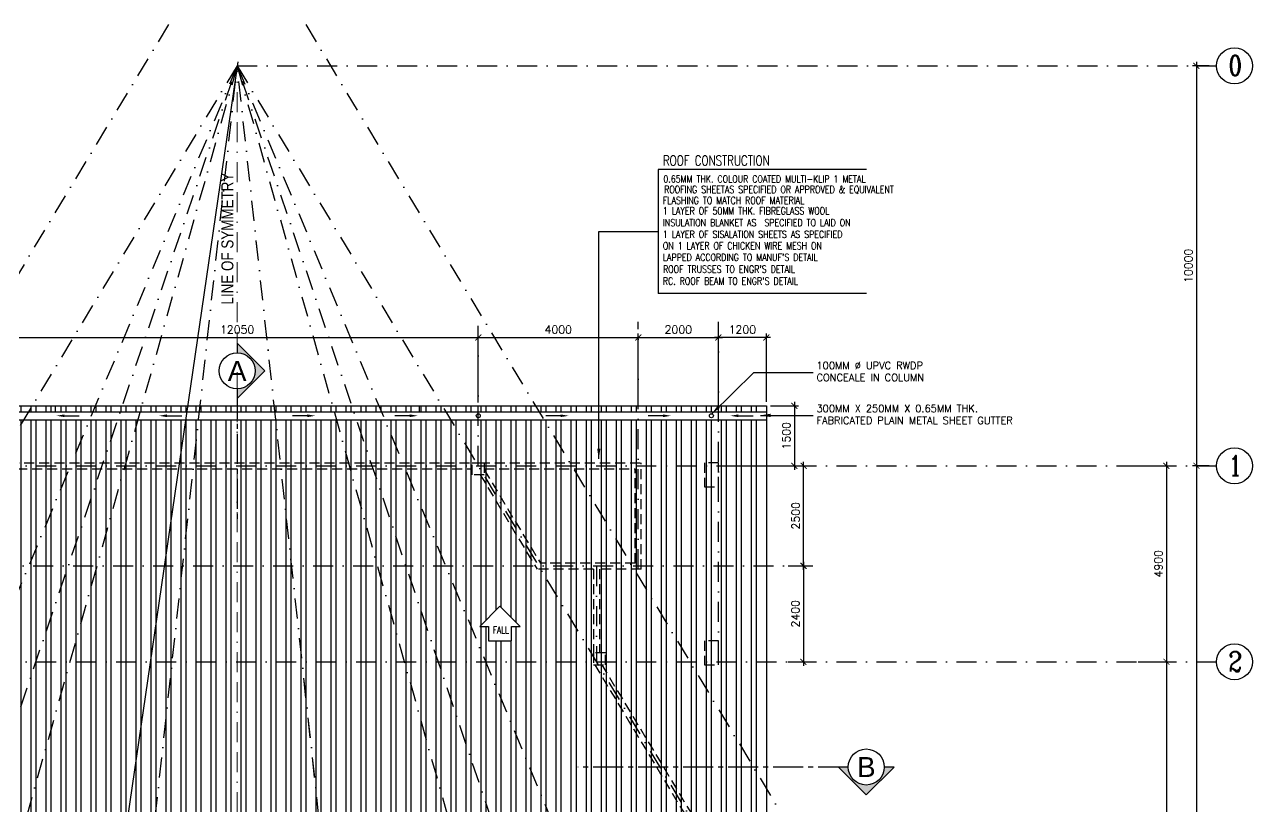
# Model space of a CAD drawing. Extents: x 2879167 to 2959690, y -882003 to -585933.
# Drawn here: x 2908919 to 2939605, y -605484 to -585933 of the extents above; entities that cross this region are included whole.
import ezdxf
from ezdxf.enums import TextEntityAlignment as Align

# ---------------------------------------------------------------- set-up
doc = ezdxf.new("R2010")
doc.units = 0
doc.header["$LTSCALE"] = 1000
doc.header["$MEASUREMENT"] = 0
doc.header["$PDMODE"] = 66
for name, pattern in [('BORDER', [1.75, 0.5, -0.25, 0.5, -0.25, 0, -0.25]), ('CENTER2', [1.125, 0.75, -0.125, 0.125, -0.125]), ('DASHDOT', [1, 0.5, -0.25, 0, -0.25]), ('HIDDEN', [0.375, 0.25, -0.125])]:
    doc.linetypes.add(name, pattern=pattern)
doc.layers.get('0').update_dxf_attribs({"linetype": 'CONTINUOUS'})
doc.layers.get('DEFPOINTS').update_dxf_attribs({"linetype": 'CONTINUOUS'})
for name, color, linetype in [('buildgLIne', 5, 'HIDDEN'), ('DIM', 5, 'CONTINUOUS'), ('GRID', 6, 'DASHDOT'), ('h-roof', 1, 'CONTINUOUS'), ('LINE', 7, 'CONTINUOUS'), ('ROOF', 7, 'CONTINUOUS'), ('RWDP', 5, 'CONTINUOUS'), ('SECTIONLINE', 4, 'CONTINUOUS'), ('SPEC', 7, 'CONTINUOUS'), ('TEXT', 7, 'CONTINUOUS')]:
    doc.layers.add(name, color=color, linetype=linetype)
doc.styles.add('1', font='ROMANC.SHX', dxfattribs={"width": 0.65, "height": 0.5})
doc.styles.add('ROMANS', font='romans.shx')
doc.styles.get("Standard").update_dxf_attribs({"font": 'Helv.shx'})
doc.dimstyles.get("Standard").update_dxf_attribs({"dimscale": 5, "dimtxt": 1, "dimasz": 2, "dimexe": 1, "dimexo": 1, "dimgap": 1, "dimtad": 0, "dimtih": 1, "dimtoh": 1, "dimdec": 4, "dimzin": 0, "dimdsep": 46, "dimtxsty": 'ROMANS', "dimcen": 1, "dimadec": 0, "dimazin": 0, "dimtfac": 1, "dimtdec": 4, "dimtofl": 0, "dimtmove": 0, "dimatfit": 3, "dimfxl": 0, "dimtolj": 1, "dimtzin": 0, "dimarcsym": 0})
doc.dimstyles.new('STANDARD$0', dxfattribs={"dimscale": 0, "dimtxt": 8, "dimasz": 6, "dimexe": 1, "dimexo": 1, "dimgap": 3, "dimtad": 1, "dimdec": 0, "dimlfac": -1, "dimrnd": 1, "dimzin": 0, "dimdsep": 46, "dimtxsty": 'Standard', "dimcen": 0, "dimclrd": 5, "dimclre": 250, "dimadec": 0, "dimazin": 0, "dimtfac": 1, "dimtdec": 4, "dimtofl": 0, "dimtmove": 0, "dimatfit": 3, "dimfxl": 0, "dimtolj": 1, "dimtzin": 0, "dimarcsym": 0})

# ---------------------------------------------------------------- blocks, each defined once
blk = doc.blocks.new('_ARCHTICK')
at = {"color": 0, "linetype": 'ByBlock', "const_width": 0.15}
blk.add_lwpolyline([(-0.5, -0.5), (0.5, 0.5)], dxfattribs=at)
blk = doc.blocks.new('*D158')
at = {"layer": 'DEFPOINTS', "color": 0}
for p in [(2938621, -586966), (2938205, -596966), (2938621, -596966)]:
    blk.add_point(p, dxfattribs=at)
at = {"layer": 'DIM', "color": 0}
for p, q in [((2938521, -586966), (2938105, -586966)), ((2938205, -586866), (2938205, -597066)), ((2938521, -596966), (2938105, -596966))]:
    blk.add_line(p, q, dxfattribs=at)
at = {"layer": 'DIM', "color": 0, "xscale": 150, "yscale": 150, "zscale": 150}
for p, rotation in [((2938205, -586966), 90), ((2938205, -596966), 270)]:
    blk.add_blockref('_ARCHTICK', p, dxfattribs=dict(at, rotation=rotation))
at = {"layer": 'DIM', "color": 7, "insert": (2938005, -591966), "char_height": 200, "attachment_point": 5, "rotation": 90, "style": 'ROMANS'}
blk.add_mtext('\\A1;10000', dxfattribs=at)
blk = doc.blocks.new('*D159')
at = {"layer": 'DEFPOINTS', "color": 0}
for p in [(2927902, -596966), (2928389, -596966), (2927902, -599466)]:
    blk.add_point(p, dxfattribs=at)
at = {"layer": 'DIM', "color": 0}
for p, q in [((2928002, -596966), (2928489, -596966)), ((2928389, -599566), (2928389, -596866)), ((2928002, -599466), (2928489, -599466))]:
    blk.add_line(p, q, dxfattribs=at)
at = {"layer": 'DIM', "color": 0, "xscale": 150, "yscale": 150, "zscale": 150}
for p, rotation in [((2928389, -596966), 90), ((2928389, -599466), 270)]:
    blk.add_blockref('_ARCHTICK', p, dxfattribs=dict(at, rotation=rotation))
at = {"layer": 'DIM', "color": 7, "insert": (2928189, -598216), "char_height": 200, "attachment_point": 5, "rotation": 90, "style": 'ROMANS'}
blk.add_mtext('\\A1;2500', dxfattribs=at)
blk = doc.blocks.new('*D160')
at = {"layer": 'DEFPOINTS', "color": 0}
for p in [(2927902, -599466), (2927902, -601866), (2928382, -601866)]:
    blk.add_point(p, dxfattribs=at)
at = {"layer": 'DIM', "color": 0}
for p, q in [((2928002, -599466), (2928482, -599466)), ((2928382, -599366), (2928382, -601966)), ((2928002, -601866), (2928482, -601866))]:
    blk.add_line(p, q, dxfattribs=at)
at = {"layer": 'DIM', "color": 0, "xscale": 150, "yscale": 150, "zscale": 150}
for p, rotation in [((2928382, -599466), 90), ((2928382, -601866), 270)]:
    blk.add_blockref('_ARCHTICK', p, dxfattribs=dict(at, rotation=rotation))
at = {"layer": 'DIM', "color": 7, "insert": (2928182, -600666), "char_height": 200, "attachment_point": 5, "rotation": 90, "style": 'ROMANS'}
blk.add_mtext('\\A1;2400', dxfattribs=at)
blk = doc.blocks.new('*D161')
at = {"layer": 'DEFPOINTS', "color": 0}
for p in [(2924257, -593760), (2920257, -595486), (2924257, -595486)]:
    blk.add_point(p, dxfattribs=at)
at = {"layer": 'DIM', "color": 0}
for p, q in [((2920157, -593760), (2924357, -593760)), ((2920257, -595386), (2920257, -593660)), ((2924257, -595386), (2924257, -593660))]:
    blk.add_line(p, q, dxfattribs=at)
at = {"layer": 'DIM', "color": 0, "xscale": 150, "yscale": 150, "zscale": 150, "rotation": 180}
blk.add_blockref('_ARCHTICK', (2920257, -593760), dxfattribs=at)
at = {"layer": 'DIM', "color": 0, "xscale": 150, "yscale": 150, "zscale": 150}
blk.add_blockref('_ARCHTICK', (2924257, -593760), dxfattribs=at)
at = {"layer": 'DIM', "color": 7, "insert": (2922257, -593560), "char_height": 200, "attachment_point": 5, "style": 'ROMANS'}
blk.add_mtext('\\A1;4000', dxfattribs=at)
blk = doc.blocks.new('*D162')
at = {"layer": 'DEFPOINTS', "color": 0}
for p in [(2936307, -596966), (2936645, -601866), (2937455, -601866)]:
    blk.add_point(p, dxfattribs=at)
at = {"layer": 'DIM', "color": 0}
for p, q in [((2936407, -596966), (2937555, -596966)), ((2937455, -596866), (2937455, -601966)), ((2936745, -601866), (2937555, -601866))]:
    blk.add_line(p, q, dxfattribs=at)
at = {"layer": 'DIM', "color": 0, "xscale": 150, "yscale": 150, "zscale": 150}
for p, rotation in [((2937455, -596966), 90), ((2937455, -601866), 270)]:
    blk.add_blockref('_ARCHTICK', p, dxfattribs=dict(at, rotation=rotation))
at = {"layer": 'DIM', "color": 7, "insert": (2937255, -599416), "char_height": 200, "attachment_point": 5, "rotation": 90, "style": 'ROMANS'}
blk.add_mtext('\\A1;4900', dxfattribs=at)
blk = doc.blocks.new('*D163')
at = {"layer": 'DEFPOINTS', "color": 0}
for p in [(2926257, -593760), (2924257, -595422), (2926257, -595522)]:
    blk.add_point(p, dxfattribs=at)
at = {"layer": 'DIM', "color": 0}
for p, q in [((2924157, -593760), (2926357, -593760)), ((2924257, -595322), (2924257, -593660)), ((2926257, -595422), (2926257, -593660))]:
    blk.add_line(p, q, dxfattribs=at)
at = {"layer": 'DIM', "color": 0, "xscale": 150, "yscale": 150, "zscale": 150, "rotation": 180}
blk.add_blockref('_ARCHTICK', (2924257, -593760), dxfattribs=at)
at = {"layer": 'DIM', "color": 0, "xscale": 150, "yscale": 150, "zscale": 150}
blk.add_blockref('_ARCHTICK', (2926257, -593760), dxfattribs=at)
at = {"layer": 'DIM', "color": 7, "insert": (2925257, -593560), "char_height": 200, "attachment_point": 5, "style": 'ROMANS'}
blk.add_mtext('\\A1;2000', dxfattribs=at)
blk = doc.blocks.new('*D166')
at = {"layer": 'DEFPOINTS', "color": 0}
for p in [(2908205, -593760), (2920257, -593760), (2920257, -593760)]:
    blk.add_point(p, dxfattribs=at)
at = {"layer": 'DIM', "color": 0}
blk.add_line((2908105, -593760), (2920357, -593760), dxfattribs=at)
at = {"layer": 'DIM', "color": 0, "xscale": 150, "yscale": 150, "zscale": 150, "rotation": 180}
blk.add_blockref('_ARCHTICK', (2908205, -593760), dxfattribs=at)
at = {"layer": 'DIM', "color": 0, "xscale": 150, "yscale": 150, "zscale": 150}
blk.add_blockref('_ARCHTICK', (2920257, -593760), dxfattribs=at)
at = {"layer": 'DIM', "color": 7, "insert": (2914231, -593560), "char_height": 200, "attachment_point": 5, "style": 'ROMANS'}
blk.add_mtext('\\A1;12050', dxfattribs=at)
blk = doc.blocks.new('*D167')
at = {"layer": 'DEFPOINTS', "color": 0}
for p in [(2936645, -601866), (2936645, -613717), (2937455, -613717)]:
    blk.add_point(p, dxfattribs=at)
at = {"layer": 'DIM', "color": 0}
for p, q in [((2936745, -601866), (2937555, -601866)), ((2937455, -601766), (2937455, -613817)), ((2936745, -613717), (2937555, -613717))]:
    blk.add_line(p, q, dxfattribs=at)
at = {"layer": 'DIM', "color": 0, "xscale": 150, "yscale": 150, "zscale": 150}
for p, rotation in [((2937455, -601866), 90), ((2937455, -613717), 270)]:
    blk.add_blockref('_ARCHTICK', p, dxfattribs=dict(at, rotation=rotation))
at = {"layer": 'DIM', "color": 7, "insert": (2937255, -607791), "char_height": 200, "attachment_point": 5, "rotation": 90, "style": 'ROMANS'}
blk.add_mtext('\\A1;11850', dxfattribs=at)
blk = doc.blocks.new('*D176')
at = {"layer": 'DEFPOINTS', "color": 0}
for p in [(2914231, -586966), (2914231, -586966), (2910578, -620514), (2917884, -620514), (2912983, -621473)]:
    blk.add_point(p, dxfattribs=at)
at = {"layer": 'DIM'}
for p, q in [((2910567, -620614), (2910482, -621392)), ((2917895, -620614), (2917980, -621392))]:
    blk.add_line(p, q, dxfattribs=at)
blk.add_arc((2914231, -586966), 34530, 263.7854, 276.2146, dxfattribs=at)
at = {"layer": 'DIM', "xscale": 200, "yscale": 200, "zscale": 200}
for p, rotation in [((2910493, -621292), 173.7854098226174), ((2917969, -621292), 6.214590176150291)]:
    blk.add_blockref('_ARCHTICK', p, dxfattribs=dict(at, rotation=rotation))
at = {"layer": 'DIM', "color": 7, "insert": (2914231, -621276), "char_height": 200, "attachment_point": 5, "style": 'ROMANS'}
blk.add_mtext('\\A1;12°25\'45"', dxfattribs=at)
blk = doc.blocks.new('*D177')
at = {"layer": 'DEFPOINTS', "color": 0}
for p in [(2914231, -586966), (2914231, -586966), (2924967, -618785), (2917884, -620514), (2920442, -620949)]:
    blk.add_point(p, dxfattribs=at)
at = {"layer": 'DIM'}
for p, q in [((2924999, -618880), (2925307, -619794)), ((2917895, -620614), (2917982, -621408))]:
    blk.add_line(p, q, dxfattribs=at)
blk.add_arc((2914231, -586966), 34546, 276.2146, 288.6438, dxfattribs=at)
at = {"layer": 'DIM', "xscale": 200, "yscale": 200, "zscale": 200}
for p, rotation in [((2925275, -619699), 18.64377093083684), ((2917971, -621309), 186.2145905017483)]:
    blk.add_blockref('_ARCHTICK', p, dxfattribs=dict(at, rotation=rotation))
at = {"layer": 'DIM', "color": 7, "insert": (2921620, -620488), "char_height": 200, "attachment_point": 5, "rotation": 12.4292, "style": 'ROMANS'}
blk.add_mtext('\\A1;12°25\'45"', dxfattribs=at)
blk = doc.blocks.new('*D178')
at = {"layer": 'DEFPOINTS', "color": 0}
for p in [(2914231, -586966), (2914231, -586966), (2931679, -615920), (2924967, -618785), (2927606, -618803)]:
    blk.add_point(p, dxfattribs=at)
at = {"layer": 'DIM'}
for p, q in [((2931731, -616006), (2932106, -616628)), ((2924999, -618880), (2925302, -619780))]:
    blk.add_line(p, q, dxfattribs=at)
blk.add_arc((2914231, -586966), 34532, 288.6438, 301.073, dxfattribs=at)
at = {"layer": 'DIM', "xscale": 200, "yscale": 200, "zscale": 200}
for p, rotation in [((2932054, -616543), 31.07295125743982), ((2925270, -619686), 198.6437709308354)]:
    blk.add_blockref('_ARCHTICK', p, dxfattribs=dict(at, rotation=rotation))
at = {"layer": 'DIM', "color": 7, "insert": (2928656, -618100), "char_height": 200, "attachment_point": 5, "rotation": 24.8584, "style": 'ROMANS'}
blk.add_mtext('\\A1;12°25\'45"', dxfattribs=at)
blk = doc.blocks.new('*D179')
at = {"layer": 'DEFPOINTS', "color": 0}
for p in [(2914231, -586966), (2914231, -586966), (2903496, -618785), (2905581, -620411), (2910578, -620514)]:
    blk.add_point(p, dxfattribs=at)
at = {"layer": 'DIM'}
for p, q in [((2903464, -618880), (2903155, -619794)), ((2910567, -620614), (2910481, -621408))]:
    blk.add_line(p, q, dxfattribs=at)
blk.add_arc((2914231, -586966), 34546, 251.3562, 263.7854, dxfattribs=at)
at = {"layer": 'DIM', "xscale": 200, "yscale": 200, "zscale": 200}
for p, rotation in [((2903187, -619699), 161.3562291409189), ((2910491, -621309), 353.7854095700073)]:
    blk.add_blockref('_ARCHTICK', p, dxfattribs=dict(at, rotation=rotation))
at = {"layer": 'DIM', "color": 7, "insert": (2906843, -620488), "char_height": 200, "attachment_point": 5, "rotation": 347.5708, "style": 'ROMANS'}
blk.add_mtext('\\A1;12°25\'45"', dxfattribs=at)
blk = doc.blocks.new('*D180')
at = {"layer": 'DEFPOINTS', "color": 0}
for p in [(2914231, -586966), (2914231, -586966), (2896783, -615920), (2898592, -617753), (2903496, -618785)]:
    blk.add_point(p, dxfattribs=at)
at = {"layer": 'DIM'}
for p, q in [((2896732, -616006), (2896357, -616628)), ((2903464, -618880), (2903160, -619780))]:
    blk.add_line(p, q, dxfattribs=at)
blk.add_arc((2914231, -586966), 34532, 238.927, 251.3562, dxfattribs=at)
at = {"layer": 'DIM', "xscale": 200, "yscale": 200, "zscale": 200}
for p, rotation in [((2896408, -616543), 148.9270488143155), ((2903192, -619686), 341.3562291409192)]:
    blk.add_blockref('_ARCHTICK', p, dxfattribs=dict(at, rotation=rotation))
at = {"layer": 'DIM', "color": 7, "insert": (2899807, -618100), "char_height": 200, "attachment_point": 5, "rotation": 335.1416, "style": 'ROMANS'}
blk.add_mtext('\\A1;12°25\'45"', dxfattribs=at)
blk = doc.blocks.new('*D133')
at = {"layer": 'DEFPOINTS', "color": 0}
for p in [(2938621, -596966), (2938205, -618259), (2938621, -618259)]:
    blk.add_point(p, dxfattribs=at)
at = {"layer": 'DIM', "color": 0}
for p, q in [((2938521, -596966), (2938105, -596966)), ((2938205, -596866), (2938205, -618359)), ((2938521, -618259), (2938105, -618259))]:
    blk.add_line(p, q, dxfattribs=at)
at = {"layer": 'DIM', "color": 0, "xscale": 150, "yscale": 150, "zscale": 150}
for p, rotation in [((2938205, -596966), 90), ((2938205, -618259), 270)]:
    blk.add_blockref('_ARCHTICK', p, dxfattribs=dict(at, rotation=rotation))
at = {"layer": 'DIM', "color": 7, "insert": (2938005, -607612), "char_height": 200, "attachment_point": 5, "rotation": 90, "style": 'ROMANS'}
blk.add_mtext('\\A1;21295', dxfattribs=at)
blk = doc.blocks.new('*D149')
at = {"layer": 'DEFPOINTS', "color": 0}
for p in [(2914231, -586966), (2914231, -586966), (2925948, -619212), (2927659, -619193), (2925388, -620034)]:
    blk.add_point(p, dxfattribs=at)
at = {"layer": 'DIM'}
blk.add_arc((2914231, -586966), 34310, 288.6438, 292.6199, dxfattribs=at)
at = {"layer": 'DIM', "xscale": 200, "yscale": 200, "zscale": 200}
for p, rotation in [((2927427, -618636), 22.61986495981735), ((2925199, -619475), 198.6437706189751)]:
    blk.add_blockref('_ARCHTICK', p, dxfattribs=dict(at, rotation=rotation))
at = {"layer": 'DIM', "color": 7, "insert": (2926243, -618870), "char_height": 200, "attachment_point": 5, "rotation": 20.6318, "style": 'ROMANS'}
blk.add_mtext('\\A1;3°58\'34"', dxfattribs=at)
blk = doc.blocks.new('*D150')
at = {"layer": 'DEFPOINTS', "color": 0}
for p in [(2914231, -586966), (2914231, -586966), (2901771, -618933), (2900803, -619193), (2903074, -620034)]:
    blk.add_point(p, dxfattribs=at)
at = {"layer": 'DIM'}
blk.add_arc((2914231, -586966), 34310, 247.3801, 251.3562, dxfattribs=at)
at = {"layer": 'DIM', "xscale": 200, "yscale": 200, "zscale": 200}
for p, rotation in [((2901035, -618636), 157.3801448760716), ((2903263, -619475), 341.3562392169153)]:
    blk.add_blockref('_ARCHTICK', p, dxfattribs=dict(at, rotation=rotation))
at = {"layer": 'DIM', "color": 7, "insert": (2902219, -618870), "char_height": 200, "attachment_point": 5, "rotation": 339.3682, "style": 'ROMANS'}
blk.add_mtext('\\A1;3°58\'34"', dxfattribs=at)
blk = doc.blocks.new('*D151')
at = {"layer": 'DEFPOINTS', "color": 0}
for p in [(2914231, -586966), (2914231, -586966), (2903828, -619660), (2903070, -620047), (2904805, -620582)]:
    blk.add_point(p, dxfattribs=at)
at = {"layer": 'DIM'}
blk.add_arc((2914231, -586966), 34310, 251.3562, 254.3361, dxfattribs=at)
at = {"layer": 'DIM', "xscale": 200, "yscale": 200, "zscale": 200}
for p, rotation in [((2903263, -619475), 161.3562293810227), ((2904968, -620001), 344.3361454312286)]:
    blk.add_blockref('_ARCHTICK', p, dxfattribs=dict(at, rotation=rotation))
at = {"layer": 'DIM', "color": 7, "insert": (2904177, -619540), "char_height": 200, "attachment_point": 5, "rotation": 342.8462, "style": 'ROMANS'}
blk.add_mtext('\\A1;2°58\'48"', dxfattribs=at)
blk = doc.blocks.new('*D152')
at = {"layer": 'DEFPOINTS', "color": 0}
for p in [(2914231, -586966), (2914231, -586966), (2924066, -619836), (2925392, -620047), (2923657, -620582)]:
    blk.add_point(p, dxfattribs=at)
at = {"layer": 'DIM'}
blk.add_arc((2914231, -586966), 34310, 285.6639, 288.6438, dxfattribs=at)
at = {"layer": 'DIM', "xscale": 200, "yscale": 200, "zscale": 200}
for p, rotation in [((2925199, -619475), 18.64377421588771), ((2923495, -620001), 195.6638581656817)]:
    blk.add_blockref('_ARCHTICK', p, dxfattribs=dict(at, rotation=rotation))
at = {"layer": 'DIM', "color": 7, "insert": (2924286, -619540), "char_height": 200, "attachment_point": 5, "rotation": 17.1538, "style": 'ROMANS'}
blk.add_mtext('\\A1;2°58\'48"', dxfattribs=at)
blk = doc.blocks.new('A$C20F67EEF')
at = {"layer": 'LINE', "color": 5}
blk.add_line((33, 200), (33, 571), dxfattribs=at)
blk.add_solid([(0, 200), (67, 200), (33, 0)], dxfattribs=at)
blk = doc.blocks.new('*D153')
at = {"layer": 'DEFPOINTS', "color": 0}
for p in [(2927457, -595466), (2926257, -596966), (2928157, -596966)]:
    blk.add_point(p, dxfattribs=at)
at = {"layer": 'DIM', "color": 0}
for p, q in [((2927557, -595466), (2928257, -595466)), ((2928157, -595366), (2928157, -597066)), ((2926357, -596966), (2928257, -596966))]:
    blk.add_line(p, q, dxfattribs=at)
at = {"layer": 'DIM', "color": 0, "xscale": 150, "yscale": 150, "zscale": 150}
for p, rotation in [((2928157, -595466), 90), ((2928157, -596966), 270)]:
    blk.add_blockref('_ARCHTICK', p, dxfattribs=dict(at, rotation=rotation))
at = {"layer": 'DIM', "color": 7, "insert": (2927957, -596216), "char_height": 200, "attachment_point": 5, "rotation": 90, "style": 'ROMANS'}
blk.add_mtext('\\A1;1500', dxfattribs=at)
blk = doc.blocks.new('*D154')
at = {"layer": 'DEFPOINTS', "color": 0}
for p in [(2926257, -593760), (2926257, -595447), (2927457, -595466)]:
    blk.add_point(p, dxfattribs=at)
at = {"layer": 'DIM', "color": 0}
for p, q in [((2927557, -593760), (2926157, -593760)), ((2926257, -595347), (2926257, -593660)), ((2927457, -595366), (2927457, -593660))]:
    blk.add_line(p, q, dxfattribs=at)
at = {"layer": 'DIM', "color": 0, "xscale": 150, "yscale": 150, "zscale": 150, "rotation": 180}
blk.add_blockref('_ARCHTICK', (2926257, -593760), dxfattribs=at)
at = {"layer": 'DIM', "color": 0, "xscale": 150, "yscale": 150, "zscale": 150}
blk.add_blockref('_ARCHTICK', (2927457, -593760), dxfattribs=at)
at = {"layer": 'DIM', "color": 7, "insert": (2926857, -593560), "char_height": 200, "attachment_point": 5, "style": 'ROMANS'}
blk.add_mtext('\\A1;1200', dxfattribs=at)
blk = doc.blocks.new('*D155')
at = {"layer": 'DEFPOINTS', "color": 0, "ltscale": 0.1}
for p in [(2914231, -586966), (2909549, -619127)]:
    blk.add_point(p, dxfattribs=at)
at = {"layer": 'DIM', "ltscale": 0.1}
blk.add_line((2914246, -586867), (2909535, -619226), dxfattribs=at)
at = {"layer": 'DIM', "ltscale": 0.1, "xscale": 200, "yscale": 200, "zscale": 200, "rotation": 261.716684273389}
blk.add_blockref('_ARCHTICK', (2909549, -619127), dxfattribs=at)
at = {"layer": 'DIM', "color": 7, "ltscale": 0.1, "insert": (2909422, -618262), "char_height": 200, "attachment_point": 5, "rotation": 81.7167, "style": 'ROMANS'}
blk.add_mtext('\\A1;R32500', dxfattribs=at)

msp = doc.modelspace()

# ---------------------------------------------------------------- hatches: boundary and pattern name
at = {"layer": 'h-roof', "ltscale": 0.1}
h = msp.add_hatch(dxfattribs=at)
h.set_pattern_fill('ANSI32', color=1, scale=1000, angle=45, style=0)
h.set_pattern_definition([(90, (4136457.9, 1891354.8), (-375, 1e-13), []), (90, (4136582.9, 1891479.8), (-375, 1e-13), [])])
h.paths.add_polyline_path([(2930643.4, -612554.7), (2927457.1, -607267.1), (2927457.1, -606588.9), (2927457.1, -595815.6), (2901005.2, -595815.6), (2901005.2, -606588.9), (2901005.2, -606588.9), (2901005.2, -607267.1), (2897818.9, -612554.7, 0.2931328)])
h.paths.add_polyline_path([(2904600, -614296), (2904579.3, -614316.7), (2904607.5, -614345), (2904635.8, -614316.7, 0.1316525)], flags=16)
h.paths.add_polyline_path([(2904630, -615451.1), (2904582.1, -615593.2, 0.000149), (2904599.1, -615598.9), (2904647.1, -615456.8, -0.0001497)], flags=16)
h.paths.add_polyline_path([(2904897.3, -614396.1), (2905039.4, -614444), (2905004.2, -614548.3), (2904941.7, -614527.2), (2904862.1, -614500.4)], flags=16)
h.paths.add_polyline_path([(2907158.2, -610783.8), (2907662.2, -610279.8), (2908166.2, -610783.8), (2907950.2, -610783.8), (2907950.2, -611143.8), (2907374.2, -611143.8), (2907374.2, -610783.8)], flags=16)
h.paths.add_polyline_path([(2911020, -615762.1), (2911169.1, -615778.4), (2911157.2, -615887.8), (2911091.6, -615880.7), (2910986, -616849.9, 0.0001497), (2911003.9, -616851.9), (2910987.7, -617001, -0.0004469), (2910934, -616995.1), (2910950.2, -616846, 0.0001497), (2910968.1, -616848), (2911073.7, -615878.7), (2911008.1, -615871.6)], flags=16)
h.paths.add_polyline_path([(2907374.2, -601340.8), (2907374.2, -600980.8), (2907158.2, -600980.8), (2907662.2, -600476.8), (2908166.2, -600980.8), (2907950.2, -600980.8), (2907950.2, -601340.8)], flags=16)
h.paths.add_polyline_path([(2917494.2, -616848), (2917388.6, -615878.7), (2917370.7, -615880.7), (2917476.3, -616849.9, 0.0001497)], flags=16)
h.paths.add_polyline_path([(2917458.4, -616851.9, 0.0002636), (2917489.9, -616848.4, -0.0002636), (2917458.4, -616851.9), (2917474.6, -617001, 0.0002298), (2917502.2, -616998, -0.0002298), (2917474.6, -617001)], flags=16)
h.paths.add_polyline_path([(2920296.2, -610783.8), (2920800.2, -610279.8), (2921304.2, -610783.8), (2921088.2, -610783.8), (2921088.2, -611143.8), (2920512.2, -611143.8), (2920512.2, -610783.8)], flags=16)
h.paths.add_polyline_path([(2920296.2, -600980.8), (2920800.2, -600476.8), (2921304.2, -600980.8), (2921088.2, -600980.8), (2921088.2, -601340.8), (2920512.2, -601340.8), (2920512.2, -600980.8)], flags=16)
h.paths.add_polyline_path([(2923422.9, -614444), (2923565, -614396.1), (2923600.2, -614500.4), (2923537.7, -614521.5), (2923849.4, -615445.3, 0.0001497), (2923866.4, -615439.5), (2923914.4, -615581.7, -0.0004469), (2923863.2, -615598.9), (2923815.3, -615456.8, 0.0001497), (2923832.3, -615451.1), (2923520.6, -614527.2), (2923458.1, -614548.3)], flags=16)
h.paths.add_polyline_path([(2923903.8, -614296), (2923883.1, -614316.7), (2923911.4, -614345), (2923939.6, -614316.7, 0.1316525)], flags=16)
h.paths.add_polyline_path([(2909682.1, -595615.6), (2909682.1, -595465.6), (2901005.2, -595465.6), (2901005.2, -595615.6)])
h.paths.add_polyline_path([(2914231.2, -595615.6), (2914231.2, -595465.6), (2909682.1, -595465.6), (2909682.1, -595615.6)])
h.paths.add_polyline_path([(2918780.3, -595615.6), (2918780.3, -595465.6), (2914231.2, -595465.6), (2914231.2, -595615.6)])
h.paths.add_polyline_path([(2927457.1, -595615.6), (2927457.1, -595465.6), (2918780.3, -595465.6), (2918780.3, -595615.6)])
h.paths.add_polyline_path([(2930811.5, -612446.1, 0.0012344), (2930937.1, -612363.9), (2927457.1, -606588.9), (2927457.1, -606879.6)])
h.paths.add_polyline_path([(2905558.1, -615697), (2905348.5, -616444.3), (2905059.7, -616363.3), (2905269.3, -615616)], flags=24)
h.paths.add_polyline_path([(2913262.5, -607590.4), (2915372.5, -607590.4), (2915372.5, -607170.4), (2913262.5, -607170.4)], flags=24)
at = {"layer": 'SECTIONLINE'}
for points in [[(2914231.2, -594143.1), (2914231.2, -593899.6), (2914924.9, -594593.4), (2914231.2, -595287.1), (2914231.2, -595043.6, 1)], [(2930404.8, -604497.7), (2930648.3, -604497.7), (2929954.5, -605191.5), (2929260.7, -604497.7), (2929504.2, -604497.7, 1)]]:
    msp.add_hatch(color=8, dxfattribs=at).paths.add_polyline_path(points)

# ---------------------------------------------------------------- linework, layer by layer
at = {"layer": 'buildgLIne'}
for p, q in [((2908162.8, -596890.6), (2920299.5, -596890.6)), ((2908355.2, -597040.6), (2920107.1, -597040.6)), ((2920299.5, -596890.6), (2924332.1, -596890.6)), ((2920407.1, -597040.6), (2924182.1, -597040.6)), ((2920407.1, -597069.2), (2921812.4, -599401.2)), ((2924182.1, -599401.2), (2924182.1, -597040.6)), ((2924332.1, -599551.2), (2924332.1, -596890.6)), ((2926257.1, -596965.6), (2926257.1, -596965.6)), ((2920305.1, -597190.6), (2921727.6, -599551.2)), ((2923136.8, -599551.2), (2921727.6, -599551.2)), ((2924182.1, -599401.2), (2921812.4, -599401.2)), ((2923136.8, -599551.2), (2923136.8, -601889.8)), ((2924332.1, -599551.2), (2923286.8, -599551.2)), ((2923286.8, -599551.2), (2923286.8, -601640.6)), ((2923167.5, -601940.6), (2926618.3, -607667.3)), ((2923342.6, -601940.6), (2929250.2, -611744.2))]:
    msp.add_line(p, q, dxfattribs=at)
for points in [[(2920107.1, -596890.6), (2920407.1, -596890.6), (2920407.1, -597190.6), (2920107.1, -597190.6)], [(2926257.1, -596890.6), (2925907.1, -596890.6), (2925907.1, -597490.6), (2926257.1, -597490.6)], [(2926257.1, -601340.6), (2925907.1, -601340.6), (2925907.1, -601940.6), (2926257.1, -601940.6)], [(2923436.8, -601640.6), (2923136.8, -601640.6), (2923136.8, -601940.6), (2923436.8, -601940.6)]]:
    msp.add_lwpolyline(points, close=True, dxfattribs=at)
at = {"layer": 'GRID'}
for p, q in [((2912518.1, -585933.4), (2894534.8, -615776.5)), ((2915944.2, -585933.4), (2933927.5, -615776.5)), ((2914231.2, -586965.6), (2896218.3, -616857.8)), ((2914231.2, -586965.6), (2900803.1, -619193)), ((2903070, -620046.6), (2914231.2, -586965.6)), ((2914231.2, -586965.6), (2904804.9, -620582)), ((2910453.1, -621660.5), (2914231.2, -586965.6)), ((2914231.2, -586965.6), (2938704.8, -586965.6)), ((2914231.2, -586965.6), (2932244.1, -616857.8)), ((2914231.2, -586965.6), (2927659.2, -619193)), ((2917359.7, -615695.8), (2914231.2, -586965.6)), ((2925392.3, -620046.6), (2914231.2, -586965.6)), ((2918009.2, -621660.5), (2914231.2, -586965.6)), ((2914231.2, -586965.6), (2923661, -620594.6)), ((2920257.1, -596965.6), (2920257.1, -593370.2)), ((2924257.1, -599551.2), (2924257.1, -593370.2)), ((2926257.1, -601865.6), (2926257.1, -593370.2)), ((2902205.2, -596965.6), (2938704.8, -596965.6)), ((2904130.2, -599465.6), (2928615, -599465.6)), ((2923211.8, -599476.2), (2923211.8, -601868.9)), ((2902205.2, -601865.6), (2938704.8, -601865.6))]:
    msp.add_line(p, q, dxfattribs=at)
at = {"layer": 'GRID', "color": 42, "linetype": 'BORDER', "lineweight": 9}
msp.add_line((2914231.2, -627379.9), (2914231.2, -586965.6), dxfattribs=at)
at = {"layer": 'GRID', "color": 7, "linetype": 'Continuous'}
for centre in [(2939154.8, -586965.6), (2939154.8, -596965.6), (2939154.8, -601865.6)]:
    msp.add_circle(centre, 450, dxfattribs=at)
at = {"layer": 'h-roof', "color": 8, "ltscale": 0.1}
for p, q in [((2909682.1, -595465.6), (2909682.1, -595615.6)), ((2918780.3, -595465.6), (2918780.3, -595615.6))]:
    msp.add_line(p, q, dxfattribs=at)
at = {"layer": 'ROOF', "color": 3}
for p, q in [((2901005.2, -595465.6), (2927457.1, -595465.6)), ((2927457.1, -595465.6), (2927457.1, -606588.9))]:
    msp.add_line(p, q, dxfattribs=at)
at = {"layer": 'ROOF', "color": 7}
msp.add_lwpolyline([(2920512.2, -600980.8), (2920512.2, -601340.8), (2921088.2, -601340.8), (2921088.2, -600980.8), (2921304.2, -600980.8), (2920800.2, -600476.8), (2920296.2, -600980.8)], close=True, dxfattribs=at)
at = {"layer": 'RWDP', "color": 7, "ltscale": 0.1}
for p, q in [((2901005.2, -595615.6), (2927457.1, -595615.6)), ((2901005.2, -595815.6), (2927457.1, -595815.6))]:
    msp.add_line(p, q, dxfattribs=at)
at = {"layer": 'SECTIONLINE', "color": 8}
for p, q in [((2914231.2, -593899.6), (2914231.2, -594143.1)), ((2914231.2, -593899.6), (2914924.9, -594593.4)), ((2914231.2, -595287.1), (2914924.9, -594593.4)), ((2914231.2, -595043.6), (2914231.2, -595287.1)), ((2929504.2, -604497.7), (2929260.7, -604497.7)), ((2929260.7, -604497.7), (2929954.5, -605191.5)), ((2930648.3, -604497.7), (2929954.5, -605191.5)), ((2930648.3, -604497.7), (2930404.8, -604497.7))]:
    msp.add_line(p, q, dxfattribs=at)
at = {"layer": 'SECTIONLINE', "color": 4, "linetype": 'CENTER2'}
for p, q in [((2914231.2, -595043.6), (2914231.2, -598314)), ((2929504.2, -604497.7), (2922745.3, -604497.7))]:
    msp.add_line(p, q, dxfattribs=at)
at = {"layer": 'SECTIONLINE', "color": 3}
for centre in [(2914231.2, -594593.4), (2929954.5, -604497.7)]:
    msp.add_circle(centre, 450.3, dxfattribs=at)
at = {"layer": 'SPEC'}
for p, q in [((2929956.9, -589559.4), (2924749.2, -589559.4)), ((2924749.2, -589559.4), (2924749.2, -592655.8)), ((2923269.7, -591107.6), (2924749.2, -591107.6)), ((2929956.9, -592655.8), (2924749.2, -592655.8)), ((2927147.5, -594631.6), (2928627, -594631.6))]:
    msp.add_line(p, q, dxfattribs=at)
at = {"layer": 'SPEC', "color": 5}
for centre in [(2920257.1, -595715.6), (2926082.1, -595715.6)]:
    msp.add_circle(centre, 50, dxfattribs=at)

# ---------------------------------------------------------------- block references
at = {"layer": 'ROOF', "xscale": -1, "rotation": 270}
for p in [(2909716.2, -595748.6), (2912276.3, -595748.6), (2926556.3, -595748.6)]:
    msp.add_blockref('A$C20F67EEF', p, dxfattribs=at)
at = {"layer": 'ROOF', "rotation": 90}
for p in [(2916186, -595748.6), (2918746.1, -595748.6), (2922513.8, -595748.6), (2925073.9, -595748.6)]:
    msp.add_blockref('A$C20F67EEF', p, dxfattribs=at)

# ---------------------------------------------------------------- texts
at = {"layer": 'GRID', "color": 3, "style": '1', "width": 0.8}
for s, p in [('0', (2939174.3, -586958.7)), ('1', (2939174.3, -596958.7)), ('2', (2939174.3, -601858.7))]:
    msp.add_text(s, height=500, dxfattribs=at).set_placement(p, align=Align.MIDDLE_CENTER)
at = {"layer": 'GRID', "color": 7, "width": 0.8}
msp.add_text('LINE OF SYMMETRY', height=300, rotation=90, dxfattribs=at).set_placement((2914137.4, -592933.9))
at = {"layer": 'SPEC', "color": 7, "style": 'ROMANS'}
for s, height, width, p in [('ROOF CONSTRUCTION', 250, 0.75, (2924871.2, -589458.8)), ('FLASHING TO MATCH ROOF MATERIAL', 180, 0.8, (2924871.2, -590421.1)), ('1 LAYER OF 50MM THK. FIBREGLASS WOOL', 180, 0.8, (2924871.2, -590682.9)), ('INSULATION BLANKET AS  SPECIFIED TO LAID ON', 180, 0.8, (2924871.2, -590975.8)), ('1 LAYER OF SISALATION SHEETS AS SPECIFIED', 180, 0.8, (2924871.2, -591268.3)), ('ON 1 LAYER OF CHICKEN WIRE MESH ON', 180, 0.8, (2924871.2, -591555.9)), ("LAPPED ACCORDING TO MANUF'S DETAIL", 180, 0.8, (2924871.2, -591843.4)), ("ROOF TRUSSES TO ENGR'S DETAIL", 180, 0.8, (2924874.4, -592141.5)), ("RC. ROOF BEAM TO ENGR'S DETAIL", 180, 0.8, (2924871.2, -592437.8))]:
    msp.add_text(s, height=height, dxfattribs=dict(at, width=width)).set_placement(p)
at = {"layer": 'SPEC', "style": 'ROMANS', "width": 0.8}
for s, p in [('0.65MM THK. COLOUR COATED MULTI-KLIP 1 METAL ', (2924883.1, -589885.6)), ('ROOFING SHEETAS SPECIFIED OR APPROVED & EQUIVALENT ', (2924902.6, -590147.6))]:
    msp.add_text(s, height=180, dxfattribs=at).set_placement(p)
at = {"layer": 'SPEC', "color": 7, "style": 'ROMANS', "width": 0.75}
msp.add_text('FALL', height=180, dxfattribs=at).set_placement((2920823.1, -601070.5, -4612.3), align=Align.MIDDLE_CENTER)
at = {"layer": 'SPEC', "char_height": 180, "attachment_point": 4, "style": 'ROMANS'}
for s, insert in [('100MM %%C UPVC RWDP\\PCONCEALE IN COLUMN', (2928709.5, -594608.6)), ('300MM X 250MM X 0.65MM THK.\\PFABRICATED PLAIN METAL SHEET GUTTER', (2928709.5, -595682.5))]:
    msp.add_mtext(s, dxfattribs=dict(at, insert=insert))
at = {"layer": 'TEXT', "color": 2}
for s, p in [('A', (2914231.2, -594593.4)), ('B', (2929954.5, -604497.7))]:
    msp.add_text(s, height=500, dxfattribs=at).set_placement(p, align=Align.MIDDLE_CENTER)

# ---------------------------------------------------------------- dimensions: what is measured, and where the dimension line sits
at = {"layer": 'DIM'}
for base, line1, line2, picture, middle in [((2898591.6, -617753.1), ((2903495.6, -618785.2), (2914231.2, -586965.6)), ((2914231.2, -586965.6), (2896783.4, -615920)), '*D180', (2899806.8, -618099.5)), ((2901771.2, -618932.8), ((2914231.2, -586965.6), (2900803.1, -619193)), ((2903074.2, -620034.2), (2914231.2, -586965.6)), '*D150', (2902218.9, -618869.8)), ((2905581, -620411.4), ((2910578, -620514.1), (2914231.2, -586965.6)), ((2903495.6, -618785.2), (2914231.2, -586965.6)), '*D179', (2906842.8, -620488.3)), ((2903828.2, -619660.1), ((2914231.2, -586965.6), (2904804.9, -620582)), ((2903070, -620046.6), (2914231.2, -586965.6)), '*D151', (2904176.6, -619539.8)), ((2912983, -621472.7), ((2917884.3, -620514.1), (2914231.2, -586965.6)), ((2910578, -620514.1), (2914231.2, -586965.6)), '*D176', (2914231.2, -621276.2)), ((2920442.3, -620949), ((2917884.3, -620514.1), (2914231.2, -586965.6)), ((2924966.7, -618785.2), (2914231.2, -586965.6)), '*D177', (2921619.5, -620488.3)), ((2927605.5, -618802.5), ((2924966.7, -618785.2), (2914231.2, -586965.6)), ((2914231.2, -586965.6), (2931678.9, -615920)), '*D178', (2928655.5, -618099.5)), ((2925948.4, -619212.5), ((2914231.2, -586965.6), (2927659.2, -619193)), ((2925388.1, -620034.2), (2914231.2, -586965.6)), '*D149', (2926243.4, -618869.8)), ((2924065.8, -619835.5), ((2914231.2, -586965.6), (2923657.4, -620582)), ((2925392.3, -620046.6), (2914231.2, -586965.6)), '*D152', (2924285.8, -619539.8))]:
    dim = msp.add_angular_dim_2l(base=base, line1=line1, line2=line2, dimstyle='Standard', override={"dimscale": 100, "dimtxt": 2, "dimtad": 1, "dimtih": 0, "dimtoh": 0, "dimdec": 0, "dimblk1": 'ARCHTICK', "dimblk2": 'ARCHTICK', "dimsah": 1, "dimcen": 0, "dimdle": 1, "dimclrd": 256, "dimclre": 256, "dimclrt": 7, "dimaunit": 1, "dimadec": 3, "dimtdec": 0, "dimtmove": 2, "dimldrblk": 'ARCHTICK', "dimlwd": 65535, "dimlwe": 65535}, dxfattribs=at)
    dim.commit()
    dim.dimension.update_dxf_attribs({"geometry": picture, "text_midpoint": middle})
at = {"layer": 'DIM', "ltscale": 0.1}
dim = msp.add_radius_dim(center=(2914231.2, -586965.6), mpoint=(2909548.9, -619126.6), dimstyle='Standard', override={"dimscale": 100, "dimtxt": 2, "dimtad": 1, "dimtih": 0, "dimtoh": 0, "dimdec": 0, "dimblk1": 'ARCHTICK', "dimblk2": 'ARCHTICK', "dimsah": 1, "dimcen": 0, "dimdle": 1, "dimclrd": 256, "dimclre": 256, "dimclrt": 7, "dimaunit": 1, "dimadec": 3, "dimtdec": 0, "dimtmove": 2, "dimldrblk": 'ARCHTICK', "dimlwd": 65535, "dimlwe": 65535}, dxfattribs=at)
dim.commit()
dim.dimension.update_dxf_attribs({"geometry": '*D155', "text_midpoint": (2909422.4, -618262.3), "dimtype": 164})
at = {"layer": 'DIM'}
for base, p1, p2, angle, picture, middle in [((2938204.8, -596965.6), (2938620.8, -586965.6), (2938620.8, -596965.6), 90, '*D158', (2938004.8, -591965.6)), ((2926257.1, -593760.1), (2927457.1, -595465.6), (2926257.1, -595446.7), 180, '*D154', (2926857.1, -593560.1)), ((2928157.4, -596965.6), (2927457.1, -595465.6), (2926257.1, -596965.6), 90, '*D153', (2927957.4, -596215.6)), ((2928389.4, -596965.6), (2927901.8, -599465.6), (2927901.8, -596965.6), 90, '*D159', (2928189.4, -598215.6)), ((2937454.8, -601865.6), (2936307.3, -596965.6), (2936645.2, -601865.6), 90, '*D162', (2937254.8, -599415.6)), ((2928382.4, -601865.6), (2927901.8, -599465.6), (2927901.8, -601865.6), 90, '*D160', (2928182.4, -600665.6))]:
    dim = msp.add_linear_dim(base=base, p1=p1, p2=p2, angle=angle, dimstyle='STANDARD$0', override={"dimscale": 100, "dimtxt": 2, "dimasz": 1.5, "dimgap": 1, "dimlfac": 1, "dimrnd": 0, "dimtxsty": 'ROMANS', "dimblk1": 'ARCHTICK', "dimblk2": 'ARCHTICK', "dimsah": 1, "dimdle": 1, "dimclrd": 0, "dimclre": 0, "dimclrt": 7, "dimtdec": 0, "dimtmove": 2}, dxfattribs=at)
    dim.commit()
    dim.dimension.update_dxf_attribs({"geometry": picture, "text_midpoint": middle})
dim = msp.add_linear_dim(base=(2920257.1, -593760.1), p1=(2908205.2, -593760.1), p2=(2920257.1, -593760.1), text='12050', dimstyle='STANDARD$0', override={"dimscale": 100, "dimtxt": 2, "dimasz": 1.5, "dimgap": 1, "dimlfac": 1, "dimrnd": 0, "dimtxsty": 'ROMANS', "dimblk1": 'ARCHTICK', "dimblk2": 'ARCHTICK', "dimsah": 1, "dimdle": 1, "dimclrd": 0, "dimclre": 0, "dimclrt": 7, "dimtdec": 0, "dimtmove": 2}, dxfattribs=at)
dim.commit()
dim.dimension.update_dxf_attribs({"geometry": '*D166', "text_midpoint": (2914231.2, -593560.1)})
for base, p1, p2, picture, middle in [((2924257.1, -593760.1), (2920257.1, -595486.1), (2924257.1, -595486.1), '*D161', (2922257.1, -593560.1)), ((2926257.1, -593760.1), (2924257.1, -595421.7), (2926257.1, -595521.7), '*D163', (2925257.1, -593560.1))]:
    dim = msp.add_linear_dim(base=base, p1=p1, p2=p2, dimstyle='STANDARD$0', override={"dimscale": 100, "dimtxt": 2, "dimasz": 1.5, "dimgap": 1, "dimlfac": 1, "dimrnd": 0, "dimtxsty": 'ROMANS', "dimblk1": 'ARCHTICK', "dimblk2": 'ARCHTICK', "dimsah": 1, "dimdle": 1, "dimclrd": 0, "dimclre": 0, "dimclrt": 7, "dimtdec": 0, "dimtmove": 2}, dxfattribs=at)
    dim.commit()
    dim.dimension.update_dxf_attribs({"geometry": picture, "text_midpoint": middle})
for base, p1, p2, text, picture, middle in [((2938204.8, -618258.6), (2938620.8, -596965.6), (2938620.8, -618258.6), '21295', '*D133', (2938004.8, -607612.1)), ((2937454.8, -613717.2), (2936645.2, -601865.6), (2936645.2, -613717.2), '11850', '*D167', (2937254.8, -607791.4))]:
    dim = msp.add_linear_dim(base=base, p1=p1, p2=p2, angle=90, text=text, dimstyle='STANDARD$0', override={"dimscale": 100, "dimtxt": 2, "dimasz": 1.5, "dimgap": 1, "dimlfac": 1, "dimrnd": 0, "dimtxsty": 'ROMANS', "dimblk1": 'ARCHTICK', "dimblk2": 'ARCHTICK', "dimsah": 1, "dimdle": 1, "dimclrd": 0, "dimclre": 0, "dimclrt": 7, "dimtdec": 0, "dimtmove": 2}, dxfattribs=at)
    dim.commit()
    dim.dimension.update_dxf_attribs({"geometry": picture, "text_midpoint": middle})

# ---------------------------------------------------------------- leaders
at = {"layer": 'SPEC'}
for points in [[(2923269.7, -596790), (2923269.7, -591107.6)], [(2926092.4, -595663.5), (2927147.5, -594631.6)], [(2927311.6, -595705.4), (2928627, -595705.4)]]:
    msp.add_leader(points, dimstyle='Standard', override={"dimscale": 100, "dimtxt": 2, "dimasz": 2.5, "dimexe": 1, "dimexo": 1, "dimgap": 1, "dimtih": 0, "dimtoh": 0, "dimdec": 0, "dimtxsty": 'ROMANS', "dimcen": 0, "dimdle": 1, "dimclrt": 7, "dimtdec": 0}, dxfattribs=at)

doc.saveas('drawing.dxf')
